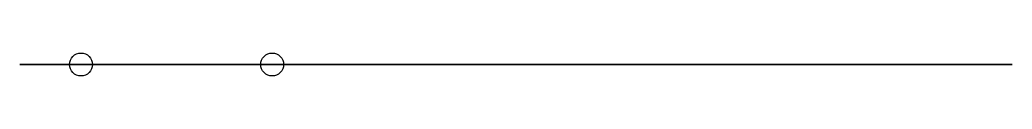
# Model space of a CAD drawing. Extents: x 65 to 195, y 2 to 6.
import ezdxf

# ---------------------------------------------------------------- set-up
doc = ezdxf.new("R2010")
doc.units = 0

# ---------------------------------------------------------------- blocks, each defined once
blk = doc.blocks.new('SKETCH009')
at = {"color": 7}
for points in [[(194.78, 4), (126, 4), (65, 4), (65, 4)], [(76.5, 4), (94.5, 4), (94.5, 4), (76.5, 4)], [(80, 4), (95.1, 4), (95.1, 4), (80, 4)], [(129, 4), (137.4, 4), (137.4, 4), (129, 4)]]:
    blk.add_lwpolyline(points, close=True, dxfattribs=at)
for centre in [(73, 4, 33), (98, 4, 33)]:
    blk.add_circle(centre, 1.5, dxfattribs=at)

msp = doc.modelspace()

# ---------------------------------------------------------------- block references
msp.add_blockref('SKETCH009', (0, 0))

doc.saveas('drawing.dxf')
